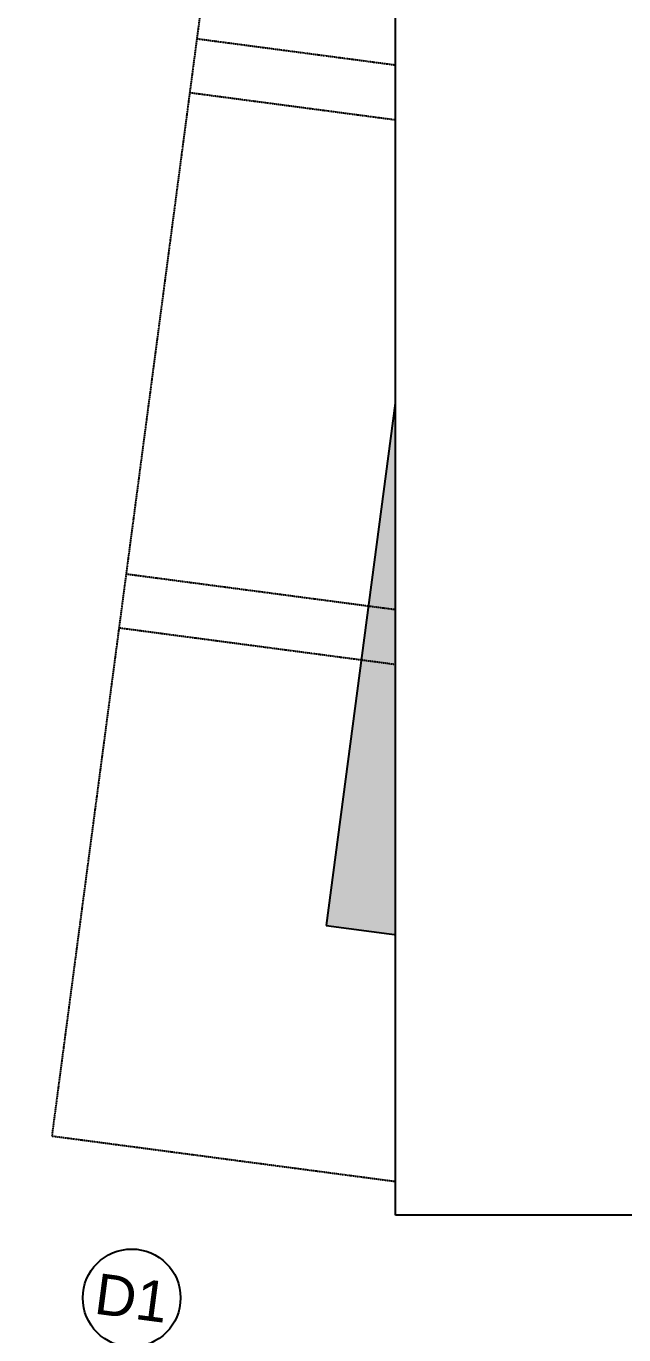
# Model space of a CAD drawing. Header units: millimetres. Extents: x -176651 to 424033, y -469666 to 486614.
# Drawn here: x 102437 to 103537, y 95071 to 97479 of the extents above; entities that cross this region are included whole.
import ezdxf
from ezdxf.enums import TextEntityAlignment as Align

# ---------------------------------------------------------------- set-up
doc = ezdxf.new("R2010")
doc.units = ezdxf.units.MM
doc.linetypes.add('1625_East Villa$0$DASHED', pattern=[0.75, 0.5, -0.25])
for name, color, linetype in [('1625_East Villa$0$ad-Door', 8, 'Continuous'), ('1625_East Villa$0$ad-Elevation 10', 8, 'Continuous'), ('1625_East Villa$0$ad-Furniture', 8, 'Continuous'), ('1625_East Villa$0$ad-Text Main_Door&window Label', 8, 'Continuous'), ('1625_East Villa$0$ad-Wall', 8, 'Continuous'), ('Site Levels$0$ad-Lvl-Plinth', 30, 'Continuous')]:
    doc.layers.add(name, color=color, linetype=linetype)
doc.layers.add('1625_East Villa$0$ad-Landscape', color=8, linetype='Continuous', lineweight=35)
doc.styles.add('1625_East Villa$0$New Text Style', font='arial.ttf', dxfattribs={"height": 100})
doc.styles.add('Site Levels$0$Sections_The woods Site plan_Entrances$0$Standard', font='arial.ttf')

# ---------------------------------------------------------------- blocks, each defined once
blk = doc.blocks.new('1625_East Villa$0$bamboo')
at = {"layer": '1625_East Villa$0$ad-Landscape', "color": 62}
for points in [[(-1166, 756.5), (-1215.3, 904.1), (-1191.8, 735.2), (-1166, 756.5)], [(-1150.2, 755), (-1008.3, 828.6), (-1121.8, 720.5), (-1143.1, 746.4)], [(-974.8, 702), (-1024.2, 849.6), (-1000.7, 680.7), (-974.8, 702)], [(-1190.3, 750.9), (-1161.9, 716.5), (-1322.1, 700.2), (-1198.9, 743.8)], [(-1212, 689.6), (-1192.2, 648), (-1301.2, 587.1), (-1204.9, 680.9)], [(-1166.4, 669.3), (-1176.9, 559.2), (-1136.4, 650.5), (-1159.3, 660.7)], [(-999.2, 696.4), (-970.7, 661.9), (-1131, 645.7), (-1007.8, 689.3)], [(-1102, 678.9), (-1023.4, 671.3), (-1112.1, 656.1), (-1110.6, 671.8)], [(-1121.7, 544.2), (-1162.9, 523.5), (-1225.9, 631.2), (-1130.2, 536.9)], [(-1108, 616), (-1114, 553.1), (-1096.8, 567.3), (-1100.9, 607.4)], [(-1059.9, 523.7), (-1093.8, 494.6), (-1113.3, 654.4), (-1067.1, 532.2)], [(-1020.9, 635), (-1001.1, 593.4), (-1110, 532.6), (-1013.8, 626.4)], [(-975.2, 614.7), (-985.8, 504.7), (-945.3, 596), (-968.1, 606.1)], [(-1288.8, 429.3), (-1338.2, 576.9), (-1314.7, 408), (-1288.8, 429.3)], [(-1053.8, 499.5), (-907.2, 551.9), (-1075.6, 524.9), (-1053.8, 499.5)], [(-1273.1, 427.7), (-1131.2, 501.3), (-1244.7, 393.3), (-1266, 419.1)], [(-1141, 498.1), (-1251.3, 506.4), (-1159.2, 467.8), (-1149.5, 490.8)], [(-1055, 483.7), (-978.6, 343.4), (-1088.9, 454.6), (-1063.5, 476.4)], [(-1313.2, 423.7), (-1284.7, 389.2), (-1445, 373), (-1321.8, 416.6)], [(-1193.1, 438.6), (-1256.1, 443.4), (-1241.5, 426.4), (-1201.6, 431.4)], [(-1130.1, 433.9), (-1136.1, 355.2), (-1153.1, 443.6), (-1137.4, 442.4)], [(-1334.9, 362.3), (-1315.1, 320.7), (-1424, 259.8), (-1327.8, 353.7)], [(-1289.2, 342), (-1299.8, 231.9), (-1259.3, 323.3), (-1282.1, 333.4)], [(-1224.9, 351.7), (-1146.2, 344), (-1235, 328.8), (-1233.5, 344.6)], [(-1230.9, 288.8), (-1236.9, 225.9), (-1219.6, 240.1), (-1223.8, 280.1)], [(-933.9, 115.6), (-983.2, 263.3), (-959.7, 94.3), (-933.9, 115.6)], [(-1166, 102), (-1215.3, 249.6), (-1191.8, 80.7), (-1166, 102)], [(-1150.2, 100.5), (-1008.3, 174), (-1121.8, 66), (-1143.1, 91.9)], [(-958.2, 110.1), (-929.8, 75.6), (-1090, 59.3), (-966.8, 103)], [(-1357.1, -48), (-1406.5, 99.6), (-1382.9, -69.3), (-1357.1, -48)], [(-1190.3, 96.4), (-1161.9, 61.9), (-1322.1, 45.7), (-1198.9, 89.3)], [(-1341.4, -49.5), (-1199.5, 24), (-1312.9, -84), (-1334.3, -58.1)], [(-1212, 35.1), (-1192.2, -6.5), (-1301.2, -67.4), (-1204.9, 26.4)], [(-1166.4, 14.8), (-1176.9, -95.3), (-1136.4, -4), (-1159.3, 6.1)], [(-1102, 24.4), (-1023.4, 16.8), (-1112.1, 1.6), (-1110.6, 17.3)], [(-979.9, 48.7), (-960.1, 7.1), (-1069.1, -53.8), (-972.8, 40.1)], [(-934.3, 28.4), (-944.8, -81.7), (-904.3, 9.6), (-927.2, 19.8)], [(-869.9, 38), (-791.3, 30.4), (-880, 15.2), (-878.5, 30.9)], [(-1108, -38.5), (-1114, -101.4), (-1096.8, -87.2), (-1100.9, -47.1)], [(-780.4, -124), (-821.5, -144.7), (-884.6, -37), (-788.8, -131.3)], [(-875.9, -24.9), (-881.9, -87.8), (-864.7, -73.6), (-868.8, -33.5)], [(-1381.4, -53.6), (-1353, -88.1), (-1513.2, -104.3), (-1390.1, -60.7)], [(-1403.2, -114.9), (-1383.3, -156.5), (-1492.3, -217.4), (-1396.1, -123.6)], [(-1357.5, -135.2), (-1368, -245.3), (-1327.6, -154), (-1350.4, -143.9)], [(-1293.1, -125.6), (-1214.5, -133.2), (-1303.2, -148.4), (-1301.7, -132.7)], [(-1143.7, -283.2), (-1143, -123.3), (-1099.9, -274), (-1132.7, -280.9)], [(-1299.1, -188.5), (-1305.1, -251.4), (-1287.9, -237.2), (-1292, -197.1)], [(-799.7, -170.1), (-910, -161.8), (-817.9, -200.4), (-808.2, -177.3)], [(-1053.9, -275.7), (-1010.7, -209.6), (-1038.4, -295.3), (-1051.6, -286.6)], [(-851.8, -229.5), (-914.8, -224.8), (-900.2, -241.7), (-860.3, -236.8)], [(-1152.3, -296.4), (-1306, -271.7), (-1145.4, -329.2), (-1152.3, -296.4)], [(-903.2, -383.1), (-944.4, -403.7), (-1007.5, -296), (-911.7, -390.3)], [(-841.4, -403.5), (-875.3, -432.7), (-894.8, -272.8), (-848.7, -395.1)], [(-1158.7, -320.6), (-1114.9, -311.4), (-1174.8, -460.8), (-1156.4, -331.5)], [(-1075.2, -337.2), (-982.6, -397.6), (-1044.7, -319.4), (-1064.3, -334.9)], [(-1000.9, -310.2), (-948, -344.7), (-952.6, -322.9), (-990, -307.9)], [(-1114.4, -368.3), (-1068.3, -370), (-1064.9, -494.8), (-1103.4, -366)], [(-835.4, -427.8), (-688.8, -375.4), (-857.2, -402.4), (-835.4, -427.8)], [(-922.6, -429.1), (-1032.9, -420.9), (-940.7, -459.5), (-931.1, -436.4)], [(-836.6, -443.5), (-760.1, -583.9), (-870.5, -472.6), (-845, -450.8)], [(-1179.6, -607.1), (-1229, -459.4), (-1205.5, -628.4), (-1179.6, -607.1)], [(-974.6, -488.6), (-1037.7, -483.9), (-1023.1, -500.8), (-983.1, -495.9)], [(-911.6, -493.3), (-917.6, -572.1), (-934.7, -483.7), (-918.9, -484.8)], [(-1163.9, -608.6), (-1022, -535), (-1135.5, -643.1), (-1156.8, -617.2)], [(-1084.1, -757), (-1133.4, -609.4), (-1109.9, -778.4), (-1084.1, -757)], [(-1204, -612.6), (-1175.5, -647.1), (-1335.8, -663.4), (-1212.6, -619.7)], [(-889.6, -724), (-930.8, -744.6), (-993.8, -636.9), (-898.1, -731.2)], [(-827.8, -744.4), (-861.7, -773.6), (-881.2, -613.7), (-835.1, -736)], [(-1225.7, -674), (-1205.9, -715.6), (-1314.8, -776.5), (-1218.6, -682.6)], [(-1180, -694.3), (-1190.5, -804.4), (-1150.1, -713.1), (-1172.9, -702.9)], [(-1115.6, -684.7), (-1037, -692.3), (-1125.7, -707.5), (-1124.2, -691.8)], [(-1068.3, -758.6), (-926.4, -685), (-1039.9, -793.1), (-1061.2, -767.2)], [(-1108.4, -762.6), (-1079.9, -797.1), (-1240.2, -813.4), (-1117, -769.7)], [(-1121.6, -747.6), (-1127.7, -810.5), (-1110.4, -796.3), (-1114.5, -756.2)], [(-908.9, -770), (-1019.2, -761.8), (-927.1, -800.3), (-917.4, -777.3)], [(-821.7, -768.6), (-675.1, -716.3), (-843.5, -743.3), (-821.7, -768.6)], [(-822.9, -784.4), (-746.5, -924.8), (-856.8, -813.5), (-831.4, -791.7)], [(-1130.1, -824), (-1110.3, -865.6), (-1219.3, -926.5), (-1123, -832.6)], [(-1084.5, -844.3), (-1095, -954.4), (-1054.5, -863.1), (-1077.3, -852.9)], [(-1020.1, -834.7), (-941.4, -842.3), (-1030.2, -857.5), (-1028.7, -841.8)], [(-961, -829.5), (-1024, -824.8), (-1009.5, -841.7), (-969.5, -836.8)], [(-898, -834.2), (-904, -913), (-921, -824.6), (-905.3, -825.7)], [(-865.6, -975.2), (-915, -827.6), (-891.5, -996.5), (-865.6, -975.2)], [(-1026.1, -897.6), (-1032.1, -960.5), (-1014.9, -946.3), (-1019, -906.2)], [(-849.9, -976.7), (-708, -903.2), (-821.4, -1011.2), (-842.8, -985.4)], [(-889.9, -980.8), (-861.5, -1015.3), (-1021.7, -1031.5), (-898.6, -987.9)], [(-911.7, -1042.2), (-891.9, -1083.8), (-1000.8, -1144.6), (-904.6, -1050.8)], [(-866, -1062.5), (-876.5, -1172.5), (-836.1, -1081.2), (-858.9, -1071.1)], [(-801.6, -1052.8), (-723, -1060.4), (-811.7, -1075.7), (-810.2, -1059.9)], [(-635.9, -1070), (-746.1, -1061.7), (-654, -1100.3), (-644.4, -1077.3)], [(-807.6, -1115.7), (-813.6, -1178.6), (-796.4, -1164.4), (-800.5, -1124.4)], [(-687.9, -1129.5), (-751, -1124.7), (-736.4, -1141.7), (-696.4, -1136.8)]]:
    blk.add_lwpolyline(points, dxfattribs=at)
at = {"layer": '1625_East Villa$0$ad-Landscape', "color": 76}
for points in [[(-959.1, 700.5), (-817.2, 774), (-930.7, 666), (-952, 691.8)], [(-918.2, 114.1), (-776.2, 187.7), (-889.7, 79.6), (-911, 105.5)]]:
    blk.add_lwpolyline(points, dxfattribs=at)
blk = doc.blocks.new('1625_East Villa$0$zw$DAD3')
at = {"transparency": 33554610}
h = blk.add_hatch(dxfattribs=at)
h.set_pattern_fill('DOTS', color=35, scale=20, angle=360)
h.set_pattern_definition([(360, (-800139.518, 271344.397), (15.875, 31.75), [0, -31.75])])
h.paths.add_polyline_path([(450, -2530), (2915, -2530), (2915, -450), (450, -450)])
at = {"layer": '1625_East Villa$0$ad-Elevation 10', "linetype": '1625_East Villa$0$DASHED'}
blk.add_lwpolyline([(0, -2980), (3365, -2980), (3365, 0), (0, 0)], close=True, dxfattribs=at)
at = {"layer": '1625_East Villa$0$ad-Elevation 10'}
blk.add_lwpolyline([(450, -2530), (2915, -2530), (2915, -450), (450, -450)], close=True, dxfattribs=at)
at = {"layer": '1625_East Villa$0$ad-Elevation 10', "linetype": '1625_East Villa$0$DASHED'}
for points in [[(0, -943.3), (3365, -943.3)], [(0, -1043.3), (3365, -1043.3)], [(0, -1936.7), (3365, -1936.7)], [(0, -2036.7), (3365, -2036.7)]]:
    blk.add_lwpolyline(points, dxfattribs=at)
at = {"layer": '1625_East Villa$0$ad-Landscape', "linetype": 'Continuous', "xscale": 0.473259546584505, "yscale": 0.473259546584505, "zscale": 0.473259546584505, "rotation": 359.9999999999999}
blk.add_blockref('1625_East Villa$0$bamboo', (1292.6, -1624.9), dxfattribs=at)
blk = doc.blocks.new('1625_East Villa$0$zw$D46D')
at = {"layer": '1625_East Villa$0$ad-Furniture'}
blk.add_blockref('1625_East Villa$0$zw$DAD3', (3610, 8185), dxfattribs=at)
blk = doc.blocks.new('*U169')
for p, q in [((-25, -127.8), (-25, -94.4)), ((-8.3, -111.1), (-41.7, -111.1)), ((-811.3, -760.8), (-796.4, -775.7)), ((-746.2, -826), (-761.1, -811.1))]:
    blk.add_line(p, q)
for points in [[(-1150, -100), (-1150, -50), (-1128.6, -50), (-1128.6, -35.7), (-1128.6, 0), (-1200, 0), (-1200, -100)], [(-50, -100), (0, -100), (0, 0), (-71.4, 0), (-71.4, -35.7), (-71.4, -50), (-50, -50)], [(-50, -100), (-130.8, -180.8), (-166.2, -145.5), (-85.4, -64.6)], [(-130.8, -180.8), (-747, -797), (-782.4, -761.6), (-166.2, -145.5)], [(-827.8, -877.8), (-747, -797), (-782.4, -761.6), (-863.2, -842.5)]]:
    blk.add_lwpolyline(points, close=True)
for points in [[(-808.2, -787.5), (-835.7, -760), (-772.9, -697.2), (-765, -705), (-822, -773.7)], [(-772.8, -822.8), (-745.4, -850.3), (-682.5, -787.5), (-690.4, -779.7), (-759, -836.7)]]:
    blk.add_lwpolyline(points)
blk.add_circle((-25, -111.1), 11.1)
at = {"color": 8, "linetype": '1625_East Villa$0$DASHED', "lineweight": 0}
blk.add_arc((-93.1, -153.1), 1047.4, 178.1881, 271.8119, dxfattribs=at)
at = {"layer": '1625_East Villa$0$ad-Text Main_Door&window Label'}
blk.add_line((-600, 125), (-600, -230), dxfattribs=at)
blk.add_circle((-600.3, 245), 120, dxfattribs=at)
at = {"layer": '1625_East Villa$0$ad-Text Main_Door&window Label', "style": '1625_East Villa$0$New Text Style'}
blk.add_attdef('D1', text='', height=100, dxfattribs=at).set_placement((-585.4, 244.6), align=Align.MIDDLE_CENTER)
blk = doc.blocks.new('1625_East Villa$0$zw$42B5')
at = {"layer": '1625_East Villa$0$ad-Door', "ltscale": 5}
ref = blk.add_blockref('*U169', (4245, 4745), dxfattribs=dict(at, xscale=0.7499999997027537, yscale=0.7499999997027537, zscale=0.7499999997027537))
ref.add_attrib('D1', 'D1', dxfattribs={"layer": '1625_East Villa$0$ad-Text Main_Door&window Label', "height": 75, "rotation": 1080, "style": '1625_East Villa$0$New Text Style'}).set_placement((3794.8, 4928.7), align=Align.MIDDLE_CENTER)
blk = doc.blocks.new('1625_East Villa')
at = {"layer": '1625_East Villa$0$ad-Furniture'}
blk.add_blockref('1625_East Villa$0$zw$D46D', (0, 0), dxfattribs=at)
at = {"layer": '1625_East Villa$0$ad-Wall'}
blk.add_blockref('1625_East Villa$0$zw$42B5', (0, 0), dxfattribs=at)
blk = doc.blocks.new("All Plot's Villa Plans")
at = {"ltscale": 5, "rotation": 352.4703876422526}
blk.add_blockref('1625_East Villa', (98223.1, 90749.5), dxfattribs=at)
blk = doc.blocks.new('Site Levels$0$zw$63CD')
at = {"layer": 'Site Levels$0$ad-Lvl-Plinth', "insert": (112442.6, -2866.6), "char_height": 1269.985, "width": 5416.267, "attachment_point": 5, "style": 'Site Levels$0$Sections_The woods Site plan_Entrances$0$Standard', "bg_fill": 19, "box_fill_scale": 1.5, "bg_fill_color": 257, "bg_fill_transparency": 0}
blk.add_mtext('\\pxt4;499.19', dxfattribs=at)
blk = doc.blocks.new('Site Levels')
at = {"layer": 'Site Levels$0$ad-Lvl-Plinth', "ltscale": 5}
blk.add_blockref('Site Levels$0$zw$63CD', (-5982.9, 99418.6), dxfattribs=at)

msp = doc.modelspace()

# ---------------------------------------------------------------- block references
at = {"ltscale": 5}
msp.add_blockref("All Plot's Villa Plans", (0, 0), dxfattribs=at)

# ---------------------------------------------------------------- next in the draw order: block references
msp.add_blockref('Site Levels', (0, 0), dxfattribs=at)

doc.saveas('drawing.dxf')
